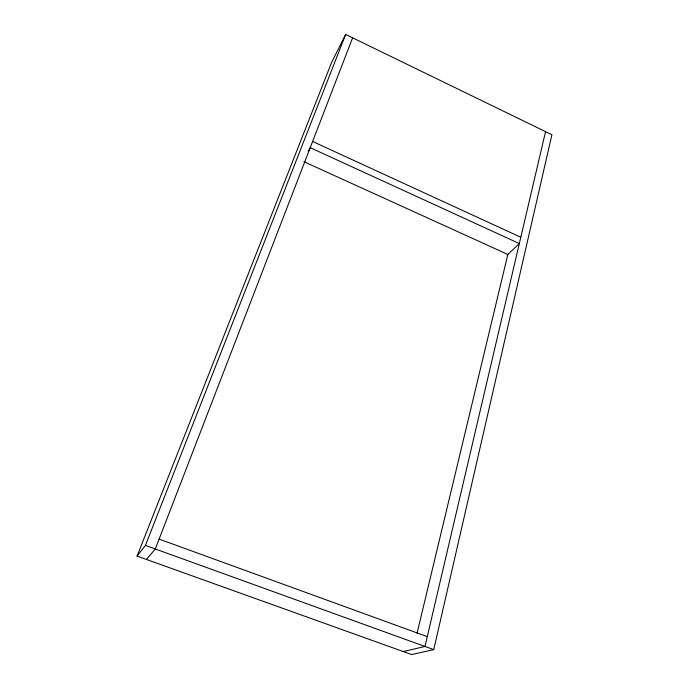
<?xml version="1.0" encoding="UTF-8"?>
<svg xmlns="http://www.w3.org/2000/svg" width="689" height="689" viewBox="0 0 689 689"><rect width="100%" height="100%" fill="white"/><g stroke="black" fill="none" stroke-linecap="round" stroke-linejoin="round"><path stroke-width="1.03" d="M433.743 649.624L551.915 134.734L345.671 34.45L331.642 62.355L137.085 556.092L411.6 654.55L433.743 649.624L145.422 545.412L137.085 556.092M545.55 131.642L424.975 646.454L403.229 651.544M417.026 633.355L507.845 254.465L303.892 161.674M352.622 37.826L155.292 548.978L146.447 559.451M145.422 545.412L345.671 34.45M308.207 151.399L310.214 147.67L519.334 243.561L507.121 255.145M159.107 539.091L427.275 636.636M312.608 141.46L520.815 237.257"/></g></svg>
